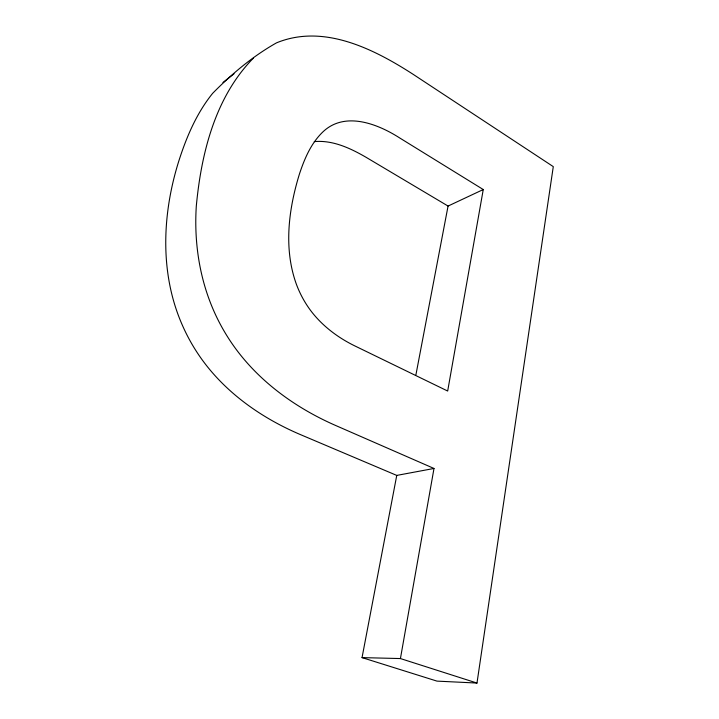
<?xml version="1.0" encoding="UTF-8"?>
<svg xmlns="http://www.w3.org/2000/svg" width="719" height="719" viewBox="0 0 719 719"><rect width="100%" height="100%" fill="white"/><g stroke="black" fill="none" stroke-linecap="round" stroke-linejoin="round"><path stroke-width="1.08" d="M362.043 657.615L436.981 681.118L476.985 683.05L553.288 166.628L413.083 74.282C373.781 48.937 323.523 23.502 276.509 42.852C252.881 56.145 231.59 74.057 212.626 93.362C196.817 112.946 186.769 136.34 179.103 160.121C162.126 213.408 159.393 273.328 182.401 325.294A147.638 117.565 64.7 0 0 196.494 351.519C221.218 389.905 259.802 417.496 301.45 435.031L396.753 475.412L433.997 468.464L400.429 658.559L362.043 657.615L396.753 475.412M483.258 189.537L447.676 391.037L354.701 345.848C338.173 337.75 323.074 326.48 311.704 311.92A80.905 61.672 66 0 1 296.282 283.978C283.529 248.441 288.544 209.319 299.446 173.989C304.532 158.62 311.147 142.991 323.128 131.676C345.165 110.951 378.059 124.028 399.899 138.084L483.258 189.537L448.063 206.056L415.933 374.761M253.286 58.23C215.152 97.11 201.257 153.273 196.305 206.083C193.995 241.557 199.307 277.732 213.588 310.401A154.118 119.525 65 0 0 228.274 337.912C253.753 377.906 293.379 407.143 336.492 425.855L433.997 468.464M222.962 82.487L234.034 73.805M314.266 141.616C332.861 139.908 350.557 148.303 366.232 157.389L448.063 206.056M400.429 658.559L476.985 683.05"/></g></svg>
